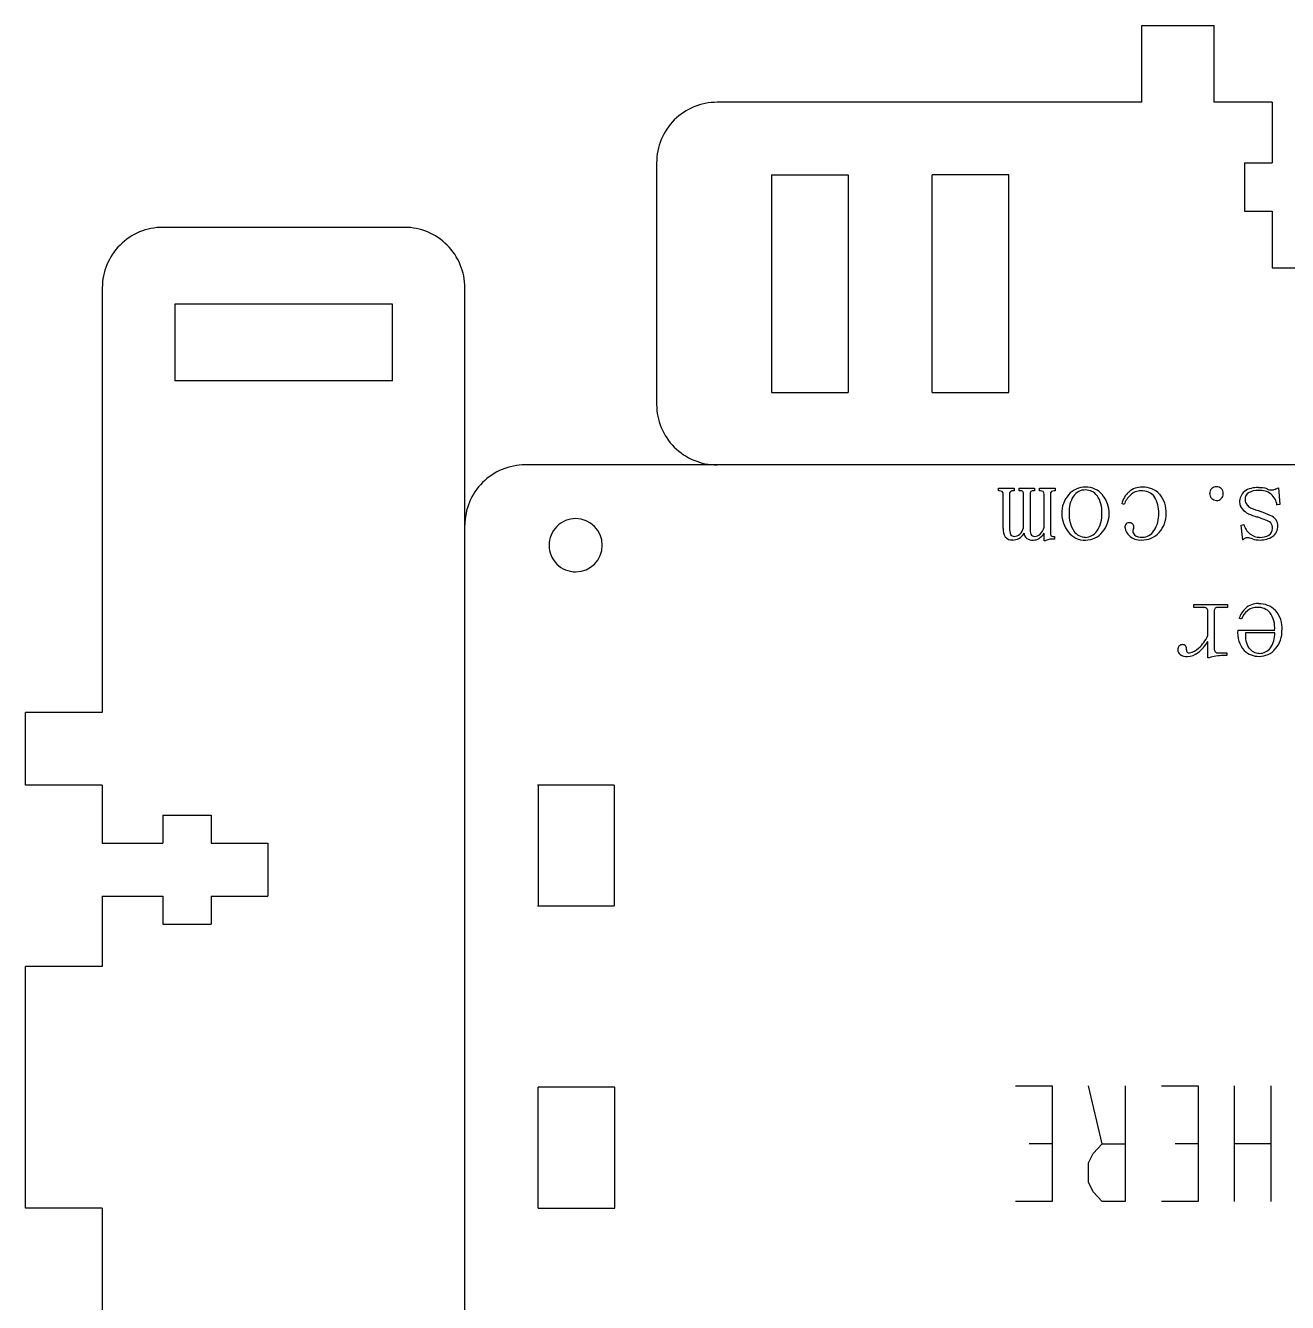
# Model space of a CAD drawing. Header units: millimetres. Extents: x 202 to 607, y -312 to -93.
# Drawn here: x 202.1 to 306.6, y -198.4 to -92.8 of the extents above; entities that cross this region are included whole.
import ezdxf

# ---------------------------------------------------------------- set-up
doc = ezdxf.new("R2010")
doc.units = ezdxf.units.MM
doc.layers.get('0').update_dxf_attribs({"lineweight": 25, "true_color": 0xffffff})

msp = doc.modelspace()

# ---------------------------------------------------------------- linework, layer by layer
for p, q in [((294.51, -99.12), (294.51, -92.77)), ((294.51, -92.77), (300.51, -92.77)), ((300.51, -99.12), (300.51, -92.77)), ((294.51, -99.12), (259.36, -99.12)), ((305.31, -99.12), (300.51, -99.12)), ((305.31, -99.12), (305.31, -104.12)), ((254.36, -104.12), (254.36, -124.12)), ((303.01, -104.12), (303.01, -108.12)), ((303.01, -104.12), (305.31, -104.12)), ((263.86, -105.12), (263.86, -123.12)), ((263.86, -105.12), (270.21, -105.12)), ((270.21, -105.12), (270.21, -123.12)), ((277.16, -123.12), (277.16, -105.12)), ((283.51, -105.12), (277.16, -105.12)), ((283.51, -123.12), (283.51, -105.12)), ((303.01, -108.12), (305.31, -108.12)), ((305.31, -108.12), (305.31, -112.82)), ((233.49, -109.47), (213.49, -109.47)), ((305.31, -112.82), (309.71, -112.82)), ((208.49, -114.47), (208.49, -149.62)), ((238.49, -114.47), (238.49, -114.47)), ((238.49, -256.77), (238.49, -114.47)), ((214.49, -115.82), (214.49, -122.17)), ((232.49, -115.82), (214.49, -115.82)), ((232.49, -122.17), (232.49, -115.82)), ((232.49, -122.17), (214.49, -122.17)), ((263.86, -123.12), (270.21, -123.12)), ((277.16, -123.12), (283.51, -123.12)), ((411.49, -129.12), (243.49, -129.12)), ((305.81, -131.01), (305.92, -132.4)), ((282.66, -131.28), (282.66, -131.05)), ((282.66, -131.05), (283.94, -131.05)), ((282.74, -131.28), (282.66, -131.28)), ((283.04, -134.4), (283.04, -131.54)), ((283.56, -131.54), (283.56, -134.36)), ((283.94, -131.28), (283.86, -131.28)), ((283.94, -131.05), (283.94, -131.28)), ((284.35, -131.28), (284.35, -131.05)), ((284.35, -131.05), (285.63, -131.05)), ((284.43, -131.28), (284.35, -131.28)), ((284.73, -134.32), (284.73, -131.54)), ((285.26, -131.54), (285.26, -134.36)), ((285.63, -131.28), (285.56, -131.28)), ((285.63, -131.05), (285.63, -131.28)), ((286.05, -131.28), (286.05, -131.05)), ((286.05, -131.05), (287.33, -131.05)), ((286.12, -131.28), (286.05, -131.28)), ((286.42, -134.29), (286.42, -131.54)), ((286.95, -131.54), (286.95, -134.81)), ((287.33, -131.28), (287.25, -131.28)), ((287.33, -131.05), (287.33, -131.28)), ((300.29, -131.09), (300.29, -131.09)), ((293.05, -132.4), (292.86, -132.33)), ((305.92, -132.4), (305.7, -132.44)), ((293.74, -134), (293.74, -134)), ((302.72, -134.1), (302.95, -134.06)), ((302.87, -135.34), (302.72, -134.1)), ((305.62, -133.68), (305.62, -133.68)), ((286.42, -135.42), (286.42, -134.78)), ((287.14, -135.04), (287.29, -135.04)), ((287.29, -135.04), (287.29, -135.26)), ((288.42, -134.66), (288.42, -134.66)), ((290.79, -134.61), (290.79, -134.61)), ((286.5, -135.42), (286.42, -135.42)), ((287.29, -135.26), (287.18, -135.26)), ((287.29, -135.26), (287.29, -135.26)), ((298.81, -140.91), (298.81, -140.68)), ((298.81, -140.68), (301.59, -140.68)), ((299.63, -140.91), (298.81, -140.91)), ((299.97, -143.24), (299.97, -141.21)), ((300.5, -141.21), (300.5, -144.34)), ((301.59, -140.91), (300.84, -140.91)), ((301.59, -140.68), (301.59, -140.91)), ((302.76, -141.89), (302.57, -141.81)), ((302.46, -142.79), (305.51, -142.79)), ((302.46, -142.79), (302.46, -142.79)), ((305.51, -143.02), (303.1, -143.02)), ((305.51, -143.02), (305.51, -143.02)), ((299.97, -145.09), (299.97, -143.73)), ((300.84, -144.67), (301.55, -144.67)), ((301.55, -144.67), (301.55, -144.9)), ((300.09, -145.09), (299.97, -145.09)), ((299.97, -145.09), (299.97, -145.09)), ((301.55, -144.9), (301.25, -144.9)), ((202.14, -155.62), (202.14, -149.62)), ((208.49, -149.62), (202.14, -149.62)), ((208.49, -155.62), (202.14, -155.62)), ((208.49, -155.62), (208.49, -160.42)), ((250.84, -155.62), (244.49, -155.62)), ((244.55, -155.62), (244.55, -165.62)), ((250.84, -155.62), (250.84, -165.62)), ((213.49, -158.12), (213.49, -160.42)), ((213.49, -158.12), (217.49, -158.12)), ((217.49, -158.12), (217.49, -160.42)), ((208.49, -160.42), (213.49, -160.42)), ((217.49, -160.42), (222.19, -160.42)), ((222.19, -160.42), (222.19, -164.82)), ((208.49, -164.82), (208.49, -170.62)), ((208.49, -164.82), (213.49, -164.82)), ((213.49, -164.82), (213.49, -167.12)), ((217.49, -164.82), (217.49, -167.12)), ((217.49, -164.82), (222.19, -164.82)), ((244.49, -165.62), (250.84, -165.62)), ((213.49, -167.12), (217.49, -167.12)), ((202.14, -190.62), (202.14, -170.62)), ((208.49, -170.62), (202.14, -170.62)), ((244.55, -190.62), (244.55, -180.62)), ((250.9, -180.62), (244.55, -180.62)), ((250.9, -190.62), (250.9, -180.62)), ((284.06, -180.5), (287.08, -180.5)), ((287.08, -180.5), (287.08, -190.08)), ((291.23, -185.29), (290.1, -180.5)), ((293.12, -180.5), (293.12, -190.08)), ((296.15, -180.5), (299.17, -180.5)), ((299.17, -180.5), (299.17, -190.08)), ((302.19, -190.08), (302.19, -180.5)), ((305.21, -190.08), (305.21, -180.5)), ((287.08, -185.29), (285.19, -185.29)), ((290.48, -186.09), (291.23, -185.29)), ((291.23, -185.29), (293.12, -185.29)), ((299.17, -185.29), (297.28, -185.29)), ((305.21, -185.29), (302.19, -185.29)), ((290.1, -186.88), (290.48, -186.09)), ((290.1, -188.48), (290.1, -186.88)), ((290.48, -189.28), (290.1, -188.48)), ((287.08, -190.08), (284.06, -190.08)), ((291.23, -190.08), (290.48, -189.28)), ((293.12, -190.08), (291.23, -190.08)), ((299.17, -190.08), (296.15, -190.08)), ((208.49, -190.62), (202.14, -190.62)), ((208.49, -190.62), (208.49, -206.42)), ((244.55, -190.62), (250.9, -190.62))]:
    msp.add_line(p, q)
for centre, radius, start, end in [((259.36, -104.12), 5, 90.001, 135.0003), ((259.36, -104.12), 5, 134.9981, 180.0006), ((213.49, -114.47), 5, 90.0001, 135.0001), ((233.49, -114.47), 5, 44.9989, 89.9998), ((213.49, -114.47), 5, 135.0012, 180.0003), ((233.49, -114.47), 5, 359.9993, 45.002), ((259.36, -124.12), 5, 180.0001, 225.0012), ((259.36, -124.12), 5, 224.9997, 269.999), ((243.49, -134.12), 5, 90.0001, 135.0001), ((243.49, -134.12), 5, 135.0012, 180.0003), ((289.82, -132.78), 1.81, 89.1478, 138.9595), ((289.9, -132.74), 1.77, 39.5502, 91.6213), ((294.47, -132.54), 1.57, 86.8614, 131.7173), ((294.64, -132.84), 1.87, 44.0972, 92.7882), ((300.68, -131.51), 0.577, 89.418, 132.4489), ((300.7, -131.51), 0.578, 47.6024, 90.7042), ((304.03, -132.79), 1.79, 86.0559, 125.0623), ((304.25, -133.18), 2.17, 72.9635, 92.5617), ((302.76, -124.84), 6.89, 293.7069, 296.3002), ((282.76, -131.65), 0.377, 58.0425, 93.8849), ((282.8, -131.51), 0.239, 352.5912, 47.4683), ((283.8, -131.51), 0.244, 133.1429, 186.8465), ((283.84, -131.65), 0.379, 86.0033, 121.8667), ((284.45, -131.65), 0.379, 58.1333, 93.9966), ((284.49, -131.51), 0.244, 353.1535, 46.8571), ((285.5, -131.51), 0.243, 133.021, 186.8706), ((285.53, -131.65), 0.378, 85.9868, 121.9069), ((286.15, -131.66), 0.382, 58.2761, 93.8538), ((286.18, -131.51), 0.244, 353.119, 46.8916), ((287.19, -131.51), 0.239, 132.558, 187.4314), ((287.23, -131.65), 0.376, 86.0975, 121.9631), ((290.13, -133.08), 2.24, 138.3676, 181.9592), ((290.92, -132.98), 2.43, 148.3729, 183.2779), ((289.81, -132.35), 1.15, 87.9222, 146.0277), ((289.85, -132.41), 1.21, 37.7051, 90.08), ((288.99, -132.94), 2.22, 355.4799, 35.0343), ((289.51, -133.1), 2.29, 358.5716, 40.3881), ((294.82, -132.84), 2.03, 133.5897, 165.4473), ((294.85, -133), 1.89, 132.9254, 161.6576), ((294.41, -132.51), 1.23, 88.3557, 133.5448), ((294.56, -132.53), 1.26, 36.2615, 95.3341), ((293.54, -133.01), 2.37, 357.3113, 31.1625), ((294.23, -133.01), 2.29, 356.1965, 39.8561), ((300.65, -131.47), 0.523, 132.567, 182.9804), ((300.67, -131.5), 0.548, 179.837, 226.2043), ((300.69, -131.52), 0.547, 223.7638, 270.0317), ((300.7, -131.49), 0.578, 269.267, 312.3759), ((300.73, -131.47), 0.524, 357.0235, 47.4053), ((300.73, -131.53), 0.525, 312.6642, 3.0813), ((303.68, -132.17), 1.08, 129.1498, 182.7247), ((303.69, -131.95), 0.633, 123.4949, 183.2449), ((303.69, -132.02), 0.625, 177.6583, 220.7191), ((304.06, -132.68), 1.44, 86.4333, 119.9207), ((304.25, -132.88), 1.65, 54.5603, 93.4585), ((305.35, -130.04), 1.17, 246.4916, 266.5509), ((304.26, -132.64), 1.45, 7.7368, 49.242), ((305.26, -130.56), 0.636, 271.5879, 294.2984), ((290.88, -133.28), 2.39, 176.0652, 213.6855), ((288.9, -133.28), 2.31, 324.8691, 3.9957), ((293.49, -133.24), 2.42, 326.6936, 2.8263), ((303.43, -132.22), 0.826, 180.0607, 221.4946), ((304.04, -131.72), 1.61, 220.5743, 243.6257), ((304, -131.76), 1.03, 220.0501, 241.7147), ((315.86, -101.89), 33.16, 248.1466, 249.6811), ((298.4, -148.81), 16.91, 66.5343, 69.4234), ((247.66, -135.77), 2.2, 89.9992, 180.0008), ((247.66, -135.77), 2.2, 0.0009, 89.9991), ((290.28, -133.16), 2.39, 179.8193, 218.7714), ((289.47, -133.16), 2.34, 320.0402, 0.0786), ((293.56, -134.28), 0.444, 141.4153, 185.532), ((293.47, -134.29), 0.385, 85.7417, 131.3469), ((293.51, -134.24), 0.331, 45.4968, 92.0544), ((293.51, -134.24), 0.332, 357.986, 44.4787), ((294.29, -133.23), 2.23, 318.1955, 1.981), ((304.42, -133.64), 1.53, 195.7322, 230.8742), ((306.61, -125.66), 8.19, 246.2998, 251.803), ((301.35, -141.69), 8.69, 67.2147, 71.8507), ((304.61, -134.47), 0.791, 42.9982, 82.1703), ((304.72, -134.34), 1.11, 36.2792, 68.491), ((304.57, -134.35), 0.746, 356.5034, 34.7657), ((304.78, -134.22), 0.989, 304.1966, 2.7687), ((304.9, -134.17), 0.87, 359.8362, 34.0681), ((284.26, -134.45), 1.22, 177.4904, 210.7054), ((283.75, -134.66), 0.681, 217.3512, 276.616), ((284.61, -134.46), 1.05, 174.5322, 205.1675), ((283.92, -134.71), 0.327, 216.5719, 273.4544), ((283.82, -134.28), 1.06, 270.0669, 298.9145), ((283.94, -134.36), 0.677, 269.9239, 313.9517), ((283.74, -134.18), 1.19, 300.1691, 329.8309), ((283.57, -133.98), 1.21, 313.9761, 343.5252), ((285.35, -134.74), 0.588, 183.14, 232.1757), ((285.47, -134.44), 0.903, 238.4761, 273.472), ((286.57, -134.43), 1.31, 177.2075, 199.7381), ((285.6, -134.74), 0.297, 204.8965, 276.0009), ((285.53, -134.39), 0.954, 269.6268, 300.4513), ((285.63, -134.37), 0.674, 269.8216, 314.0454), ((285.33, -134.14), 1.26, 302.5031, 329.907), ((285.24, -133.99), 1.22, 314.8768, 345.7891), ((287.26, -134.83), 0.313, 176.3235, 208.302), ((287.12, -134.87), 0.169, 220.4293, 277.6788), ((289.79, -133.63), 1.72, 217.1746, 272.0897), ((289.86, -133.93), 1.18, 214.706, 269.5088), ((289.81, -133.92), 1.2, 271.849, 324.8235), ((289.89, -133.61), 1.73, 268.715, 322.5726), ((294.08, -134.25), 0.958, 184.2874, 231.4303), ((294.39, -133.95), 1.39, 229.0143, 273.4586), ((295.21, -135), 1.51, 156.5265, 162.6196), ((294.18, -134.59), 0.417, 175.091, 230.6364), ((293.46, -134.28), 0.38, 341.174, 4.2585), ((294.47, -134.28), 0.838, 228.5489, 275.7848), ((294.54, -133.45), 1.89, 268.0057, 317.8949), ((294.53, -133.95), 1.16, 271.1594, 327.934), ((303.48, -135.9), 0.83, 120.4191, 137.1158), ((303.24, -135.58), 0.43, 88.2621, 114.0174), ((303.09, -136.84), 1.69, 70.1284, 84.5418), ((304.25, -133.84), 1.27, 231.1849, 270.524), ((304.34, -133.74), 1.38, 266.9298, 300.4667), ((304.35, -133.57), 1.77, 268.4248, 303.911), ((304.72, -134.42), 0.595, 301.606, 1.9625), ((247.66, -135.77), 2.2, 179.9992, 270.0008), ((247.66, -135.77), 2.2, 270.0009, 359.9991), ((286.94, -136.13), 0.839, 99.3536, 121.488), ((287.18, -137.13), 1.87, 90.0402, 101.6587), ((304.28, -133.26), 2.08, 252.648, 270.48), ((299.65, -141.29), 0.377, 53.0131, 92.8667), ((299.7, -141.19), 0.27, 355.7229, 49.314), ((300.81, -141.19), 0.307, 138.7114, 184.1589), ((300.8, -141.27), 0.361, 83.6881, 128.2486), ((304.35, -142.36), 1.86, 132.9295, 162.7357), ((304.28, -142.44), 1.61, 129.568, 160.1146), ((304.08, -142.05), 1.45, 86.9649, 133.4714), ((304.04, -142.16), 1.25, 88.2848, 129.3673), ((304.13, -142.25), 1.34, 42.5733, 92.0887), ((304.22, -142.49), 1.88, 44.3347, 92.0163), ((303.38, -142.59), 2.13, 354.6235, 35.8513), ((303.88, -142.64), 2.24, 356.1548, 41.0207), ((296.9, -141.8), 3.4, 312.7292, 334.8811), ((304.68, -143.03), 2.24, 173.9601, 220.6162), ((305.03, -143.25), 1.95, 173.2613, 212.0185), ((303.55, -143.13), 1.96, 324.7333, 3.2604), ((303.83, -142.87), 2.28, 319.5194, 2.0258), ((297.95, -144.39), 0.457, 142.3486, 182.8657), ((297.99, -144.4), 0.503, 181.3447, 233.9916), ((297.84, -144.34), 0.345, 85.5093, 137.8559), ((297.89, -144.34), 0.343, 42.0287, 94.3685), ((297.87, -144.32), 0.347, 344.5717, 37.098), ((298.62, -144.43), 0.418, 177.8919, 204.3876), ((298.42, -144.44), 0.242, 221.9706, 281.2051), ((298.25, -143.51), 1.47, 271.179, 308.5218), ((298.3, -143.44), 1.24, 277.8267, 316.6076), ((297.14, -142.06), 3.29, 307.9884, 329.4544), ((300.88, -144.35), 0.382, 177.6698, 216.7038), ((300.8, -144.36), 0.32, 224.3156, 276.1481), ((304.2, -143.21), 1.76, 226.2129, 270.7735), ((304.21, -143.71), 1, 214.598, 271.2333), ((304.25, -143.59), 1.13, 268.9909, 323.1705), ((304.24, -143.26), 1.71, 269.4652, 320.4267), ((298.22, -144.08), 0.9, 234.1738, 273.5618), ((301.01, -147.72), 2.79, 97.7852, 109.3372), ((301.32, -149.06), 4.16, 90.8633, 99.4707)]:
    msp.add_arc(centre, radius, start, end)

doc.saveas('drawing.dxf')
